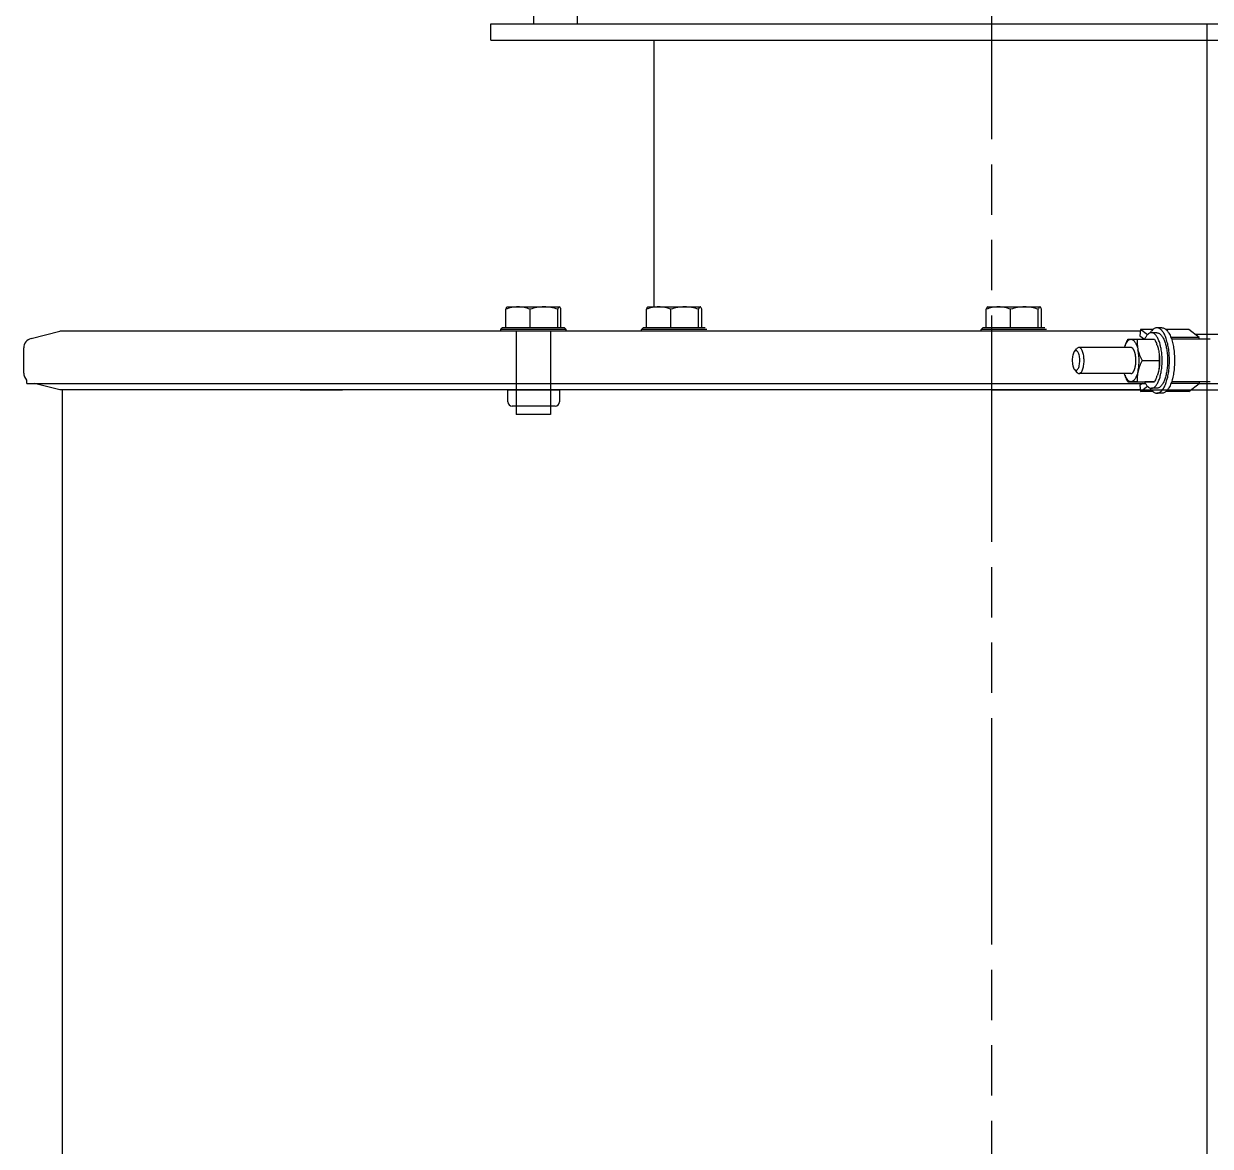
# Model space of a CAD drawing. Header units: millimetres. Extents: x 374 to 5899, y -2909 to 2000.
# Drawn here: x 3234.4 to 3597.4, y -1743.3 to -1399.9 of the extents above; entities that cross this region are included whole.
import ezdxf

# ---------------------------------------------------------------- set-up
doc = ezdxf.new("R2010")
doc.units = ezdxf.units.MM
doc.header["$LTSCALE"] = 154
doc.linetypes.add('PHANTOM', pattern=[0.8, 0.45, -0.05, 0.1, -0.05, 0.1, -0.05])
doc.layers.get('0').update_dxf_attribs({"linetype": 'CONTINUOUS'})
for name, color, linetype in [('00_BUW_DATUM', 7, 'CONTINUOUS'), ('02___PRT_ALL_AXES', 7, 'CONTINUOUS'), ('DEFAULT_3', 7, 'PHANTOM')]:
    doc.layers.add(name, color=color, linetype=linetype)

msp = doc.modelspace()

# ---------------------------------------------------------------- linework, layer by layer
at = {"linetype": 'Continuous'}
for p, q in [((3390.333, -1372.013), (3390.333, -1399.927)), ((3403.836, -1399.927), (3403.836, -1372.013)), ((3382.436, -1399.927), (3632.291, -1399.927)), ((3575.994, -1493.973), (3245.429, -1493.973)), ((3380.297, -1493.427), (3380.797, -1492.927)), ((3400.297, -1493.427), (3380.297, -1493.427)), ((3399.797, -1492.927), (3380.797, -1492.927)), ((3385.047, -1493.927), (3385.047, -1519.427)), ((3395.547, -1493.927), (3395.57, -1519.427)), ((3400.297, -1493.427), (3399.797, -1492.927)), ((3423.352, -1493.427), (3423.852, -1492.927)), ((3443.352, -1493.427), (3423.352, -1493.427)), ((3442.852, -1492.927), (3423.852, -1492.927)), ((3527.297, -1493.427), (3527.797, -1492.927)), ((3547.297, -1493.427), (3527.297, -1493.427)), ((3546.797, -1492.927), (3527.797, -1492.927)), ((3576.058, -1493.417), (3575.839, -1495.337)), ((3575.839, -1495.337), (3577.215, -1496.42)), ((3579.866, -1493.417), (3576.058, -1493.417)), ((3578.139, -1495.056), (3576.058, -1493.417)), ((3581.031, -1494.427), (3579.37, -1494.427)), ((3582.6, -1492.927), (3581.031, -1492.927)), ((3590.826, -1493.417), (3583.766, -1493.417)), ((3593.954, -1495.88), (3590.826, -1493.417)), ((3573.094, -1498.927), (3557.218, -1498.927)), ((3593.954, -1495.88), (3585.33, -1495.88)), ((3597.368, -1496.427), (3585.514, -1496.427)), ((3555.814, -1500.2), (3556.576, -1499.291)), ((3555.814, -1505.654), (3556.576, -1506.563)), ((3573.094, -1506.927), (3557.218, -1506.927)), ((3576.588, -1509.927), (3575.839, -1510.517)), ((3597.368, -1509.427), (3585.514, -1509.427)), ((3575.994, -1511.881), (3245.429, -1511.881)), ((3319.006, -1511.881), (3331.864, -1511.881)), ((3382.485, -1511.881), (3398.297, -1511.881)), ((3382.485, -1515.594), (3382.485, -1511.881)), ((3398.297, -1511.881), (3398.297, -1515.594)), ((3575.839, -1510.517), (3576.058, -1512.437)), ((3576.058, -1512.437), (3578.139, -1510.799)), ((3579.866, -1512.437), (3576.058, -1512.437)), ((3581.031, -1511.427), (3579.37, -1511.427)), ((3582.6, -1512.927), (3581.031, -1512.927)), ((3590.826, -1512.437), (3583.766, -1512.437)), ((3593.954, -1509.974), (3585.33, -1509.974)), ((3590.826, -1512.437), (3593.954, -1509.974)), ((3396.963, -1516.927), (3383.818, -1516.927)), ((3395.57, -1519.427), (3385.047, -1519.427))]:
    msp.add_line(p, q, dxfattribs=at)
for p, q in [((3596.329, -1399.927), (3596.329, -2549.927)), ((3530.491, -1511.881), (3382.991, -1511.881)), ((3530.491, -1511.881), (3677.991, -1511.881))]:
    msp.add_line(p, q)
for centre, radius, start, end in [((3600.624, -1511.774), 6.908, 164.46829, 164.89755), ((3383.818, -1515.594), 1.333, 180, 270), ((3396.963, -1515.594), 1.333, 270, 0)]:
    msp.add_arc(centre, radius, start, end, dxfattribs=at)
for points, knots in [([(3579.37, -1494.427), (3579.274, -1494.427), (3579.079, -1494.45), (3578.681, -1494.588), (3578.195, -1494.948), (3577.686, -1495.591), (3577.405, -1496.115), (3577.271, -1496.408)], [0, 0, 0, 0, 0.0944828, 0.1929612, 0.4138628, 0.6809921, 1, 1, 1, 1]), ([(3581.031, -1492.927), (3580.848, -1492.927), (3580.459, -1493.003), (3579.916, -1493.321), (3579.407, -1493.825), (3579.115, -1494.245), (3578.972, -1494.479)], [0, 0, 0, 0, 0.2050126, 0.4313671, 0.6939059, 1, 1, 1, 1]), ([(3579.37, -1511.427), (3579.478, -1511.427), (3579.7, -1511.398), (3580.023, -1511.27), (3580.337, -1511.061), (3580.763, -1510.658), (3581.248, -1509.951), (3581.73, -1508.89), (3582.125, -1507.607), (3582.419, -1506.149), (3582.6, -1504.569), (3582.662, -1502.927), (3582.6, -1501.285), (3582.419, -1499.706), (3582.125, -1498.247), (3581.73, -1496.964), (3581.248, -1495.903), (3580.763, -1495.196), (3580.337, -1494.793), (3580.023, -1494.584), (3579.7, -1494.456), (3579.478, -1494.427), (3579.37, -1494.427)], [0, 0, 0, 0, 0.0166613, 0.0342073, 0.0533601, 0.0746356, 0.1245316, 0.1847193, 0.254353, 0.3316952, 0.4144535, 0.5000002, 0.5855467, 0.6683048, 0.7456468, 0.8152803, 0.875468, 0.9253641, 0.9466397, 0.9657926, 0.9833386, 1, 1, 1, 1]), ([(3581.031, -1512.927), (3581.158, -1512.927), (3581.419, -1512.893), (3581.8, -1512.742), (3582.169, -1512.497), (3582.67, -1512.023), (3583.241, -1511.19), (3583.808, -1509.942), (3584.273, -1508.433), (3584.619, -1506.717), (3584.832, -1504.859), (3584.904, -1502.927), (3584.832, -1500.996), (3584.619, -1499.137), (3584.273, -1497.422), (3583.808, -1495.912), (3583.241, -1494.664), (3582.67, -1493.832), (3582.169, -1493.358), (3581.8, -1493.112), (3581.419, -1492.961), (3581.158, -1492.927), (3581.031, -1492.927)], [0, 0, 0, 0, 0.0166613, 0.0342073, 0.0533601, 0.0746356, 0.1245316, 0.1847193, 0.254353, 0.3316952, 0.4144535, 0.5000002, 0.5855468, 0.6683048, 0.7456468, 0.8152803, 0.875468, 0.9253641, 0.9466397, 0.9657926, 0.9833386, 1, 1, 1, 1]), ([(3581.031, -1494.427), (3581.139, -1494.427), (3581.361, -1494.456), (3581.685, -1494.584), (3581.999, -1494.793), (3582.424, -1495.196), (3582.91, -1495.903), (3583.391, -1496.964), (3583.787, -1498.247), (3584.081, -1499.706), (3584.262, -1501.285), (3584.302, -1502.374), (3584.302, -1502.927)], [0, 0, 0, 0, 0.0333234, 0.0684145, 0.1067203, 0.1492713, 0.2490637, 0.3694386, 0.5087063, 0.6633901, 0.8289033, 1, 1, 1, 1]), ([(3582.6, -1492.927), (3582.727, -1492.927), (3582.988, -1492.961), (3583.369, -1493.112), (3583.739, -1493.358), (3584.239, -1493.832), (3584.81, -1494.664), (3585.377, -1495.912), (3585.842, -1497.422), (3586.188, -1499.137), (3586.401, -1500.995), (3586.449, -1502.276), (3586.449, -1502.927)], [0, 0, 0, 0, 0.0333234, 0.0684145, 0.1067203, 0.1492713, 0.2490637, 0.3694386, 0.5087063, 0.6633901, 0.8289033, 1, 1, 1, 1]), ([(3557.218, -1498.927), (3557.105, -1498.927), (3556.851, -1499.007), (3556.665, -1499.185), (3556.576, -1499.291)], [0, 0, 0, 0, 0.4511517, 1, 1, 1, 1]), ([(3558.757, -1503.056), (3558.763, -1502.532), (3558.717, -1501.762), (3558.532, -1500.793), (3558.347, -1500.168), (3558.118, -1499.65), (3557.854, -1499.255), (3557.557, -1498.995), (3557.324, -1498.927), (3557.218, -1498.927)], [0, 0, 0, 0, 0.3355908, 0.4907197, 0.630667, 0.7516904, 0.8518857, 0.9324483, 1, 1, 1, 1]), ([(3574.633, -1502.92), (3574.63, -1502.855), (3574.624, -1502.726), (3574.617, -1502.565), (3574.612, -1502.435), (3574.607, -1502.338), (3574.604, -1502.258), (3574.601, -1502.193), (3574.599, -1502.145), (3574.597, -1502.104), (3574.596, -1502.072), (3574.595, -1502.052), (3574.594, -1502.035), (3574.592, -1502.02), (3574.589, -1501.993), (3574.583, -1501.955), (3574.577, -1501.909), (3574.569, -1501.848), (3574.555, -1501.74), (3574.538, -1501.617), (3574.521, -1501.495), (3574.511, -1501.418), (3574.503, -1501.357), (3574.497, -1501.311), (3574.491, -1501.272), (3574.487, -1501.242), (3574.485, -1501.222), (3574.483, -1501.207), (3574.481, -1501.191), (3574.476, -1501.175), (3574.471, -1501.154), (3574.465, -1501.126), (3574.456, -1501.092), (3574.443, -1501.037), (3574.427, -1500.968), (3574.4, -1500.858), (3574.373, -1500.748), (3574.35, -1500.651), (3574.337, -1500.596), (3574.327, -1500.555), (3574.317, -1500.514), (3574.309, -1500.479), (3574.303, -1500.455), (3574.3, -1500.443), (3574.298, -1500.436), (3574.296, -1500.431), (3574.293, -1500.423), (3574.289, -1500.412), (3574.283, -1500.397), (3574.277, -1500.38), (3574.268, -1500.357), (3574.252, -1500.317), (3574.23, -1500.259), (3574.204, -1500.19), (3574.177, -1500.121), (3574.151, -1500.052), (3574.129, -1499.994), (3574.111, -1499.948), (3574.098, -1499.914), (3574.087, -1499.885), (3574.078, -1499.862), (3574.071, -1499.845), (3574.066, -1499.83), (3574.061, -1499.819), (3574.058, -1499.812), (3574.056, -1499.806), (3574.054, -1499.801), (3574.049, -1499.794), (3574.042, -1499.783), (3574.034, -1499.769), (3574.023, -1499.752), (3574.01, -1499.73), (3573.994, -1499.703), (3573.972, -1499.668), (3573.935, -1499.607), (3573.892, -1499.536), (3573.849, -1499.466), (3573.822, -1499.422), (3573.803, -1499.391), (3573.792, -1499.374), (3573.784, -1499.36), (3573.776, -1499.347), (3573.769, -1499.336), (3573.765, -1499.329), (3573.762, -1499.325), (3573.761, -1499.322), (3573.759, -1499.321), (3573.758, -1499.32), (3573.755, -1499.317), (3573.75, -1499.312), (3573.742, -1499.305), (3573.73, -1499.295), (3573.716, -1499.281), (3573.698, -1499.265), (3573.674, -1499.244), (3573.645, -1499.217), (3573.609, -1499.185), (3573.574, -1499.152), (3573.538, -1499.12), (3573.509, -1499.093), (3573.485, -1499.072), (3573.471, -1499.058), (3573.459, -1499.048), (3573.451, -1499.041), (3573.445, -1499.035), (3573.441, -1499.032), (3573.437, -1499.028), (3573.434, -1499.027), (3573.431, -1499.026), (3573.427, -1499.025), (3573.421, -1499.023), (3573.413, -1499.021), (3573.404, -1499.018), (3573.391, -1499.014), (3573.375, -1499.01), (3573.35, -1499.003), (3573.319, -1498.993), (3573.282, -1498.982), (3573.231, -1498.968), (3573.169, -1498.949), (3573.119, -1498.934), (3573.094, -1498.927)], [0, 0, 0, 0, 0.03125, 0.0625, 0.078125, 0.09375, 0.109375, 0.1171875, 0.125, 0.1328125, 0.1367188, 0.140625, 0.1425781, 0.1445312, 0.1484375, 0.15625, 0.1640625, 0.171875, 0.1875, 0.21875, 0.234375, 0.25, 0.2578125, 0.265625, 0.2734375, 0.2773438, 0.28125, 0.2832031, 0.2851562, 0.2890625, 0.2929688, 0.296875, 0.3046875, 0.3125, 0.328125, 0.34375, 0.375, 0.390625, 0.3984375, 0.40625, 0.4140625, 0.421875, 0.4257812, 0.4277344, 0.4287109, 0.4296875, 0.4316406, 0.4335938, 0.4375, 0.4414062, 0.4453125, 0.453125, 0.46875, 0.484375, 0.5, 0.515625, 0.53125, 0.5390625, 0.546875, 0.5546875, 0.5585938, 0.5625, 0.5664062, 0.5683594, 0.5703125, 0.5712891, 0.5722656, 0.5742188, 0.578125, 0.5820312, 0.5859375, 0.59375, 0.6015625, 0.609375, 0.625, 0.65625, 0.671875, 0.6875, 0.6953125, 0.6992188, 0.703125, 0.7070312, 0.7109375, 0.7128906, 0.7138672, 0.7143555, 0.7148438, 0.7158203, 0.7167969, 0.71875, 0.7226562, 0.7265625, 0.734375, 0.7421875, 0.75, 0.765625, 0.78125, 0.796875, 0.8125, 0.828125, 0.8359375, 0.84375, 0.8476562, 0.8515625, 0.8535156, 0.8554688, 0.8574219, 0.8583984, 0.859375, 0.8613281, 0.8632812, 0.8671875, 0.8710938, 0.875, 0.8828125, 0.890625, 0.90625, 0.921875, 0.9375, 0.96875, 1, 1, 1, 1]), ([(3594.131, -1496.432), (3594.114, -1496.389), (3594.049, -1496.207), (3593.993, -1496.022), (3593.954, -1495.88)], [0, 0, 0, 0, 0.240307, 1, 1, 1, 1]), ([(3555.814, -1500.2), (3555.702, -1500.334), (3555.509, -1500.681), (3555.226, -1501.556), (3555.148, -1502.305), (3555.141, -1502.831)], [0, 0, 0, 0, 0.1893111, 0.4274823, 1, 1, 1, 1]), ([(3557.449, -1503.024), (3557.455, -1502.531), (3557.401, -1501.818), (3557.181, -1500.954), (3556.969, -1500.454), (3556.717, -1500.098), (3556.404, -1499.901), (3556.056, -1499.952), (3555.891, -1500.109), (3555.814, -1500.2)], [0, 0, 0, 0, 0.3623042, 0.521213, 0.6547945, 0.7595664, 0.8394557, 0.9117259, 1, 1, 1, 1]), ([(3555.141, -1502.831), (3555.134, -1503.392), (3555.203, -1504.197), (3555.491, -1505.136), (3555.695, -1505.512), (3555.814, -1505.654)], [0, 0, 0, 0, 0.5720935, 0.8113511, 1, 1, 1, 1]), ([(3555.814, -1505.654), (3555.889, -1505.743), (3556.049, -1505.895), (3556.381, -1505.956), (3556.687, -1505.783), (3556.937, -1505.455), (3557.149, -1504.99), (3557.378, -1504.174), (3557.443, -1503.495), (3557.449, -1503.024)], [0, 0, 0, 0, 0.0901218, 0.1638518, 0.2435844, 0.3468643, 0.4785492, 0.6360248, 1, 1, 1, 1]), ([(3557.218, -1506.927), (3557.319, -1506.927), (3557.541, -1506.866), (3557.828, -1506.626), (3558.086, -1506.261), (3558.407, -1505.572), (3558.673, -1504.486), (3558.751, -1503.555), (3558.757, -1503.056)], [0, 0, 0, 0, 0.0684834, 0.1492768, 0.2489467, 0.368992, 0.6621338, 1, 1, 1, 1]), ([(3573.094, -1506.927), (3573.119, -1506.921), (3573.156, -1506.911), (3573.206, -1506.899), (3573.243, -1506.889), (3573.274, -1506.881), (3573.299, -1506.875), (3573.318, -1506.87), (3573.337, -1506.865), (3573.352, -1506.861), (3573.365, -1506.858), (3573.374, -1506.856), (3573.382, -1506.854), (3573.387, -1506.852), (3573.39, -1506.851), (3573.393, -1506.851), (3573.395, -1506.849), (3573.398, -1506.847), (3573.403, -1506.843), (3573.411, -1506.837), (3573.42, -1506.83), (3573.432, -1506.82), (3573.447, -1506.809), (3573.465, -1506.795), (3573.483, -1506.78), (3573.506, -1506.762), (3573.536, -1506.738), (3573.572, -1506.71), (3573.602, -1506.686), (3573.626, -1506.668), (3573.641, -1506.656), (3573.653, -1506.646), (3573.662, -1506.639), (3573.67, -1506.633), (3573.675, -1506.629), (3573.678, -1506.627), (3573.68, -1506.626), (3573.682, -1506.622), (3573.685, -1506.619), (3573.69, -1506.612), (3573.697, -1506.602), (3573.705, -1506.591), (3573.716, -1506.576), (3573.73, -1506.557), (3573.752, -1506.526), (3573.78, -1506.488), (3573.813, -1506.442), (3573.846, -1506.396), (3573.874, -1506.358), (3573.896, -1506.328), (3573.91, -1506.308), (3573.921, -1506.293), (3573.929, -1506.282), (3573.936, -1506.272), (3573.941, -1506.266), (3573.943, -1506.262), (3573.946, -1506.259), (3573.947, -1506.255), (3573.95, -1506.25), (3573.954, -1506.24), (3573.96, -1506.227), (3573.968, -1506.212), (3573.978, -1506.191), (3573.99, -1506.164), (3574.01, -1506.122), (3574.034, -1506.07), (3574.064, -1506.007), (3574.093, -1505.944), (3574.118, -1505.892), (3574.138, -1505.85), (3574.15, -1505.824), (3574.16, -1505.803), (3574.167, -1505.787), (3574.173, -1505.774), (3574.178, -1505.765), (3574.18, -1505.759), (3574.182, -1505.756), (3574.184, -1505.751), (3574.186, -1505.745), (3574.189, -1505.734), (3574.194, -1505.718), (3574.2, -1505.699), (3574.208, -1505.674), (3574.218, -1505.642), (3574.234, -1505.592), (3574.254, -1505.529), (3574.277, -1505.454), (3574.301, -1505.379), (3574.321, -1505.316), (3574.337, -1505.265), (3574.347, -1505.234), (3574.355, -1505.209), (3574.361, -1505.19), (3574.366, -1505.174), (3574.369, -1505.163), (3574.371, -1505.157), (3574.373, -1505.152), (3574.374, -1505.147), (3574.375, -1505.14), (3574.378, -1505.127), (3574.382, -1505.109), (3574.386, -1505.088), (3574.392, -1505.059), (3574.399, -1505.023), (3574.411, -1504.966), (3574.426, -1504.894), (3574.444, -1504.808), (3574.462, -1504.722), (3574.476, -1504.651), (3574.488, -1504.593), (3574.496, -1504.557), (3574.501, -1504.529), (3574.506, -1504.507), (3574.51, -1504.489), (3574.512, -1504.477), (3574.514, -1504.47), (3574.515, -1504.464), (3574.515, -1504.458), (3574.516, -1504.45), (3574.518, -1504.437), (3574.52, -1504.417), (3574.523, -1504.393), (3574.527, -1504.361), (3574.531, -1504.322), (3574.539, -1504.258), (3574.548, -1504.179), (3574.559, -1504.084), (3574.57, -1503.989), (3574.58, -1503.91), (3574.587, -1503.847), (3574.593, -1503.799), (3574.597, -1503.759), (3574.6, -1503.732), (3574.602, -1503.716), (3574.604, -1503.704), (3574.604, -1503.692), (3574.605, -1503.675), (3574.606, -1503.647), (3574.607, -1503.606), (3574.609, -1503.557), (3574.612, -1503.492), (3574.615, -1503.41), (3574.62, -1503.279), (3574.626, -1503.116), (3574.631, -1502.985), (3574.633, -1502.92)], [0, 0, 0, 0, 0.03125, 0.046875, 0.0625, 0.078125, 0.0859375, 0.09375, 0.1015625, 0.109375, 0.1132812, 0.1171875, 0.1210938, 0.1230469, 0.1240234, 0.125, 0.1259766, 0.1269531, 0.1289062, 0.1328125, 0.1367188, 0.140625, 0.1484375, 0.15625, 0.1640625, 0.171875, 0.1875, 0.203125, 0.21875, 0.2265625, 0.234375, 0.2382812, 0.2421875, 0.2460938, 0.2480469, 0.2490234, 0.25, 0.2509766, 0.2519531, 0.2539062, 0.2578125, 0.2617188, 0.265625, 0.2734375, 0.28125, 0.296875, 0.3125, 0.328125, 0.34375, 0.3515625, 0.359375, 0.3632812, 0.3671875, 0.3710938, 0.3730469, 0.3740234, 0.375, 0.3759766, 0.3769531, 0.3789062, 0.3828125, 0.3867188, 0.390625, 0.3984375, 0.40625, 0.421875, 0.4375, 0.453125, 0.46875, 0.4765625, 0.484375, 0.4882812, 0.4921875, 0.4960938, 0.4980469, 0.4990234, 0.5, 0.5009766, 0.5019531, 0.5039062, 0.5078125, 0.5117188, 0.515625, 0.5234375, 0.53125, 0.546875, 0.5625, 0.578125, 0.59375, 0.6015625, 0.609375, 0.6132812, 0.6171875, 0.6210938, 0.6230469, 0.6240234, 0.625, 0.6259766, 0.6269531, 0.6289062, 0.6328125, 0.6367188, 0.640625, 0.6484375, 0.65625, 0.671875, 0.6875, 0.703125, 0.71875, 0.7265625, 0.734375, 0.7382812, 0.7421875, 0.7460938, 0.7480469, 0.7490234, 0.75, 0.7509766, 0.7519531, 0.7539062, 0.7578125, 0.7617188, 0.765625, 0.7734375, 0.78125, 0.796875, 0.8125, 0.828125, 0.84375, 0.8515625, 0.859375, 0.8671875, 0.8710938, 0.8730469, 0.875, 0.8769531, 0.8789062, 0.8828125, 0.890625, 0.8984375, 0.90625, 0.921875, 0.9375, 0.96875, 1, 1, 1, 1]), ([(3584.302, -1502.927), (3584.302, -1503.48), (3584.262, -1504.569), (3584.081, -1506.149), (3583.787, -1507.607), (3583.391, -1508.89), (3582.91, -1509.951), (3582.424, -1510.658), (3581.999, -1511.061), (3581.685, -1511.27), (3581.361, -1511.398), (3581.139, -1511.427), (3581.031, -1511.427)], [0, 0, 0, 0, 0.1710967, 0.3366099, 0.4912937, 0.6305614, 0.7509363, 0.8507287, 0.8932797, 0.9315855, 0.9666766, 1, 1, 1, 1]), ([(3586.449, -1502.927), (3586.449, -1503.578), (3586.401, -1504.859), (3586.188, -1506.717), (3585.842, -1508.433), (3585.377, -1509.942), (3584.81, -1511.19), (3584.239, -1512.023), (3583.739, -1512.497), (3583.369, -1512.742), (3582.988, -1512.893), (3582.727, -1512.927), (3582.6, -1512.927)], [0, 0, 0, 0, 0.1710967, 0.3366099, 0.4912937, 0.6305614, 0.7509363, 0.8507287, 0.8932797, 0.9315855, 0.9666766, 1, 1, 1, 1]), ([(3556.576, -1506.563), (3556.665, -1506.669), (3556.851, -1506.847), (3557.105, -1506.927), (3557.218, -1506.927)], [0, 0, 0, 0, 0.5488483, 1, 1, 1, 1]), ([(3577.271, -1509.446), (3577.405, -1509.739), (3577.686, -1510.263), (3578.195, -1510.907), (3578.681, -1511.266), (3579.079, -1511.404), (3579.274, -1511.427), (3579.37, -1511.427)], [0, 0, 0, 0, 0.3190079, 0.5861372, 0.8070388, 0.9055172, 1, 1, 1, 1]), ([(3593.968, -1509.924), (3593.98, -1509.88), (3594.029, -1509.711), (3594.085, -1509.544), (3594.131, -1509.422)], [0, 0, 0, 0, 0.258745, 1, 1, 1, 1]), ([(3578.972, -1511.375), (3579.115, -1511.61), (3579.407, -1512.029), (3579.916, -1512.533), (3580.459, -1512.852), (3580.848, -1512.927), (3581.031, -1512.927)], [0, 0, 0, 0, 0.3060942, 0.5686329, 0.7949875, 1, 1, 1, 1])]:
    msp.add_open_spline(points, degree=3, knots=knots, dxfattribs=at)
at = {"layer": '00_BUW_DATUM', "linetype": 'Continuous'}
for p, q in [((3381.846, -1492.927), (3381.846, -1487.242)), ((3382.297, -1486.527), (3382.25, -1486.554)), ((3382.297, -1486.527), (3398.297, -1486.527)), ((3389.302, -1492.927), (3389.302, -1487.242)), ((3397.753, -1492.927), (3397.753, -1487.242)), ((3398.343, -1486.554), (3398.25, -1486.527)), ((3398.747, -1492.927), (3398.747, -1487.242)), ((3424.901, -1492.927), (3424.901, -1487.242)), ((3425.352, -1486.527), (3425.305, -1486.554)), ((3425.352, -1486.527), (3441.352, -1486.527)), ((3432.358, -1492.927), (3432.358, -1487.242)), ((3440.808, -1492.927), (3440.808, -1487.242)), ((3441.399, -1486.554), (3441.305, -1486.527)), ((3441.803, -1492.927), (3441.803, -1487.242)), ((3528.846, -1492.927), (3528.846, -1487.242)), ((3529.297, -1486.527), (3529.25, -1486.554)), ((3529.297, -1486.527), (3545.297, -1486.527)), ((3536.302, -1492.927), (3536.302, -1487.242)), ((3544.753, -1492.927), (3544.753, -1487.242)), ((3545.343, -1486.554), (3545.25, -1486.527)), ((3545.747, -1492.927), (3545.747, -1487.242)), ((3380.297, -1493.973), (3380.297, -1493.427)), ((3400.297, -1493.973), (3400.297, -1493.427)), ((3423.352, -1493.973), (3423.352, -1493.427)), ((3527.297, -1493.973), (3527.297, -1493.427)), ((3575.069, -1496.42), (3580.274, -1496.42)), ((3576.518, -1502.914), (3581.723, -1502.914)), ((3572.19, -1509.434), (3577.394, -1509.434)), ((3575.078, -1509.42), (3580.283, -1509.42))]:
    msp.add_line(p, q, dxfattribs=at)
for centre, radius, start, end in [((3578.279, -1501.007), 7.451, 158.65122, 159.77401), ((3569.348, -1502.645), 12.556, 20.24649, 21.98957), ((3578.327, -1504.829), 7.503, 200.22814, 201.11518), ((3578.108, -1504.913), 7.268, 201.11888, 201.31247), ((3569.269, -1503.185), 12.638, 338.04128, 339.75382)]:
    msp.add_arc(centre, radius, start, end, dxfattribs=at)
for points, knots in [([(3385.574, -1486.527), (3384.943, -1486.527), (3383.67, -1486.666), (3382.447, -1487.027), (3381.846, -1487.242)], [0, 0, 0, 0, 0.4970736, 1, 1, 1, 1]), ([(3381.846, -1487.242), (3381.903, -1487.089), (3381.988, -1486.88), (3382.133, -1486.653), (3382.21, -1486.577), (3382.25, -1486.554)], [0, 0, 0, 0, 0.6065752, 0.8305968, 1, 1, 1, 1]), ([(3389.302, -1487.242), (3388.701, -1487.027), (3387.478, -1486.666), (3386.205, -1486.527), (3385.574, -1486.527)], [0, 0, 0, 0, 0.5029179, 1, 1, 1, 1]), ([(3393.528, -1486.527), (3392.813, -1486.527), (3391.378, -1486.664), (3389.987, -1487.026), (3389.302, -1487.242)], [0, 0, 0, 0, 0.4988575, 1, 1, 1, 1]), ([(3397.753, -1487.242), (3397.068, -1487.026), (3395.677, -1486.664), (3394.242, -1486.527), (3393.528, -1486.527)], [0, 0, 0, 0, 0.5011339, 1, 1, 1, 1]), ([(3398.25, -1486.527), (3398.145, -1486.527), (3397.994, -1486.706), (3397.864, -1486.96), (3397.79, -1487.142), (3397.753, -1487.242)], [0, 0, 0, 0, 0.3540021, 0.6425833, 1, 1, 1, 1]), ([(3398.747, -1487.242), (3398.69, -1487.089), (3398.606, -1486.88), (3398.46, -1486.653), (3398.383, -1486.577), (3398.343, -1486.554)], [0, 0, 0, 0, 0.6065752, 0.8305968, 1, 1, 1, 1]), ([(3428.629, -1486.527), (3427.998, -1486.527), (3426.725, -1486.666), (3425.503, -1487.027), (3424.901, -1487.242)], [0, 0, 0, 0, 0.4970736, 1, 1, 1, 1]), ([(3424.901, -1487.242), (3424.958, -1487.089), (3425.043, -1486.88), (3425.188, -1486.653), (3425.266, -1486.577), (3425.305, -1486.554)], [0, 0, 0, 0, 0.6065752, 0.8305968, 1, 1, 1, 1]), ([(3432.358, -1487.242), (3431.756, -1487.027), (3430.534, -1486.666), (3429.261, -1486.527), (3428.629, -1486.527)], [0, 0, 0, 0, 0.5029179, 1, 1, 1, 1]), ([(3436.583, -1486.527), (3435.868, -1486.527), (3434.433, -1486.664), (3433.042, -1487.026), (3432.358, -1487.242)], [0, 0, 0, 0, 0.4988575, 1, 1, 1, 1]), ([(3440.808, -1487.242), (3440.124, -1487.026), (3438.733, -1486.664), (3437.298, -1486.527), (3436.583, -1486.527)], [0, 0, 0, 0, 0.5011339, 1, 1, 1, 1]), ([(3441.305, -1486.527), (3441.2, -1486.527), (3441.049, -1486.706), (3440.92, -1486.96), (3440.846, -1487.142), (3440.808, -1487.242)], [0, 0, 0, 0, 0.3540021, 0.6425833, 1, 1, 1, 1]), ([(3441.803, -1487.242), (3441.746, -1487.089), (3441.661, -1486.88), (3441.516, -1486.653), (3441.438, -1486.577), (3441.399, -1486.554)], [0, 0, 0, 0, 0.6065752, 0.8305968, 1, 1, 1, 1]), ([(3532.574, -1486.527), (3531.943, -1486.527), (3530.67, -1486.666), (3529.447, -1487.027), (3528.846, -1487.242)], [0, 0, 0, 0, 0.4970736, 1, 1, 1, 1]), ([(3528.846, -1487.242), (3528.903, -1487.089), (3528.988, -1486.88), (3529.133, -1486.653), (3529.21, -1486.577), (3529.25, -1486.554)], [0, 0, 0, 0, 0.6065752, 0.8305968, 1, 1, 1, 1]), ([(3536.302, -1487.242), (3535.701, -1487.027), (3534.478, -1486.666), (3533.205, -1486.527), (3532.574, -1486.527)], [0, 0, 0, 0, 0.5029179, 1, 1, 1, 1]), ([(3540.528, -1486.527), (3539.813, -1486.527), (3538.378, -1486.664), (3536.987, -1487.026), (3536.302, -1487.242)], [0, 0, 0, 0, 0.4988575, 1, 1, 1, 1]), ([(3544.753, -1487.242), (3544.068, -1487.026), (3542.677, -1486.664), (3541.242, -1486.527), (3540.528, -1486.527)], [0, 0, 0, 0, 0.5011339, 1, 1, 1, 1]), ([(3545.25, -1486.527), (3545.145, -1486.527), (3544.994, -1486.706), (3544.864, -1486.96), (3544.79, -1487.142), (3544.753, -1487.242)], [0, 0, 0, 0, 0.3540021, 0.6425833, 1, 1, 1, 1]), ([(3545.747, -1487.242), (3545.69, -1487.089), (3545.606, -1486.88), (3545.46, -1486.653), (3545.383, -1486.577), (3545.343, -1486.554)], [0, 0, 0, 0, 0.6065752, 0.8305968, 1, 1, 1, 1]), ([(3571.123, -1498.925), (3571.135, -1498.882), (3571.186, -1498.717), (3571.242, -1498.552), (3571.287, -1498.431)], [0, 0, 0, 0, 0.2562418, 1, 1, 1, 1]), ([(3571.337, -1498.296), (3571.395, -1498.138), (3571.644, -1497.503), (3571.941, -1496.888), (3572.181, -1496.434)], [0, 0, 0, 0, 0.2472301, 1, 1, 1, 1]), ([(3571.339, -1498.295), (3571.445, -1498.023), (3571.67, -1497.535), (3572.037, -1497.005), (3572.359, -1496.703), (3572.596, -1496.547), (3572.84, -1496.45), (3573.008, -1496.428), (3573.089, -1496.427)], [0, 0, 0, 0, 0.3251106, 0.5949621, 0.7102276, 0.8141441, 0.9094571, 1, 1, 1, 1]), ([(3572.181, -1496.434), (3572.225, -1496.433), (3572.528, -1496.43), (3572.831, -1496.428), (3573.089, -1496.427)], [0, 0, 0, 0, 0.1465816, 1, 1, 1, 1]), ([(3573.089, -1496.427), (3573.223, -1496.426), (3573.884, -1496.424), (3574.544, -1496.422), (3575.069, -1496.42)], [0, 0, 0, 0, 0.2035751, 1, 1, 1, 1]), ([(3573.089, -1496.427), (3573.199, -1496.427), (3573.432, -1496.467), (3573.76, -1496.643), (3574.071, -1496.924), (3574.363, -1497.305), (3574.632, -1497.779), (3574.972, -1498.562), (3575.156, -1499.211), (3575.258, -1499.667)], [0, 0, 0, 0, 0.0799947, 0.1671613, 0.2668153, 0.3818756, 0.5133916, 0.6611318, 1, 1, 1, 1]), ([(3575.069, -1496.42), (3575.024, -1496.954), (3574.993, -1498.044), (3575.138, -1499.128), (3575.258, -1499.667)], [0, 0, 0, 0, 0.4923862, 1, 1, 1, 1]), ([(3580.274, -1496.42), (3580.34, -1496.545), (3580.598, -1497.044), (3580.833, -1497.555), (3580.991, -1497.944)], [0, 0, 0, 0, 0.2520988, 1, 1, 1, 1]), ([(3581.128, -1498.3), (3581.17, -1498.413), (3581.328, -1498.862), (3581.457, -1499.32), (3581.534, -1499.667)], [0, 0, 0, 0, 0.2528789, 1, 1, 1, 1]), ([(3581.177, -1498.431), (3581.212, -1498.526), (3581.352, -1498.932), (3581.463, -1499.347), (3581.534, -1499.667)], [0, 0, 0, 0, 0.2365498, 1, 1, 1, 1]), ([(3575.258, -1499.667), (3575.382, -1500.226), (3575.738, -1501.34), (3576.241, -1502.392), (3576.518, -1502.914)], [0, 0, 0, 0, 0.4923124, 1, 1, 1, 1]), ([(3575.262, -1506.167), (3575.377, -1505.65), (3575.543, -1504.569), (3575.623, -1502.916), (3575.54, -1501.263), (3575.373, -1500.183), (3575.258, -1499.667)], [0, 0, 0, 0, 0.2427377, 0.5002019, 0.7575626, 1, 1, 1, 1]), ([(3581.534, -1499.667), (3581.649, -1500.183), (3581.817, -1501.263), (3581.899, -1502.916), (3581.819, -1504.569), (3581.653, -1505.65), (3581.538, -1506.167)], [0, 0, 0, 0, 0.2424374, 0.4997981, 0.7572623, 1, 1, 1, 1]), ([(3581.534, -1499.667), (3581.654, -1500.206), (3581.799, -1501.29), (3581.768, -1502.38), (3581.723, -1502.914)], [0, 0, 0, 0, 0.5076138, 1, 1, 1, 1]), ([(3575.262, -1506.167), (3575.161, -1506.624), (3574.978, -1507.275), (3574.639, -1508.061), (3574.371, -1508.538), (3574.08, -1508.921), (3573.769, -1509.205), (3573.441, -1509.384), (3573.209, -1509.427), (3573.098, -1509.427)], [0, 0, 0, 0, 0.3386369, 0.4863896, 0.6179843, 0.7331616, 0.8329257, 0.9201274, 1, 1, 1, 1]), ([(3575.262, -1506.167), (3575.143, -1506.707), (3575, -1507.793), (3575.032, -1508.886), (3575.078, -1509.42)], [0, 0, 0, 0, 0.5075519, 1, 1, 1, 1]), ([(3576.518, -1502.914), (3576.242, -1503.436), (3575.74, -1504.491), (3575.386, -1505.607), (3575.262, -1506.167)], [0, 0, 0, 0, 0.5076062, 1, 1, 1, 1]), ([(3581.538, -1506.167), (3581.513, -1506.284), (3581.4, -1506.754), (3581.253, -1507.216), (3581.127, -1507.558)], [0, 0, 0, 0, 0.2471733, 1, 1, 1, 1]), ([(3581.538, -1506.167), (3581.514, -1506.279), (3581.413, -1506.703), (3581.288, -1507.122), (3581.177, -1507.423)], [0, 0, 0, 0, 0.263041, 1, 1, 1, 1]), ([(3581.723, -1502.914), (3581.769, -1503.448), (3581.801, -1504.541), (3581.658, -1505.627), (3581.538, -1506.167)], [0, 0, 0, 0, 0.4924481, 1, 1, 1, 1]), ([(3571.287, -1507.423), (3571.272, -1507.383), (3571.214, -1507.22), (3571.16, -1507.054), (3571.122, -1506.928)], [0, 0, 0, 0, 0.2436863, 1, 1, 1, 1]), ([(3572.19, -1509.434), (3572.108, -1509.28), (3571.793, -1508.668), (3571.513, -1508.037), (3571.335, -1507.554)], [0, 0, 0, 0, 0.2527329, 1, 1, 1, 1]), ([(3573.098, -1509.427), (3573.016, -1509.427), (3572.848, -1509.406), (3572.602, -1509.311), (3572.363, -1509.154), (3572.039, -1508.852), (3571.669, -1508.319), (3571.444, -1507.829), (3571.337, -1507.555)], [0, 0, 0, 0, 0.0905289, 0.1857224, 0.2894938, 0.4046494, 0.6745097, 1, 1, 1, 1]), ([(3573.098, -1509.427), (3572.988, -1509.428), (3572.686, -1509.429), (3572.383, -1509.431), (3572.19, -1509.434)], [0, 0, 0, 0, 0.3624587, 1, 1, 1, 1]), ([(3575.078, -1509.42), (3574.886, -1509.421), (3574.226, -1509.423), (3573.566, -1509.425), (3573.098, -1509.427)], [0, 0, 0, 0, 0.2910222, 1, 1, 1, 1]), ([(3579.374, -1509.427), (3579.24, -1509.428), (3578.58, -1509.43), (3577.92, -1509.432), (3577.394, -1509.434)], [0, 0, 0, 0, 0.2035751, 1, 1, 1, 1]), ([(3580.283, -1509.42), (3580.238, -1509.421), (3579.936, -1509.425), (3579.633, -1509.426), (3579.374, -1509.427)], [0, 0, 0, 0, 0.1465816, 1, 1, 1, 1]), ([(3580.991, -1507.91), (3580.939, -1508.038), (3580.723, -1508.551), (3580.478, -1509.051), (3580.283, -1509.42)], [0, 0, 0, 0, 0.2478717, 1, 1, 1, 1])]:
    msp.add_open_spline(points, degree=3, knots=knots, dxfattribs=at)
at = {"layer": '02___PRT_ALL_AXES', "linetype": 'Continuous'}
for p, q in [((3377.297, -1399.927), (3697.297, -1399.927)), ((3377.297, -1404.927), (3377.297, -1399.927)), ((3377.297, -1404.927), (3697.297, -1404.927)), ((3427.297, -1486.527), (3427.297, -1404.927)), ((3236.662, -1496.187), (3245.429, -1493.973)), ((3604.239, -1494.927), (3592.744, -1494.927)), ((3234.397, -1506.759), (3234.397, -1499.095)), ((3235.297, -1509.927), (3235.297, -1508.892)), ((3235.297, -1509.927), (3577.526, -1509.927)), ((3245.429, -1511.881), (3237.69, -1509.927)), ((3593.954, -1509.927), (3605.374, -1509.927)), ((3246.303, -2477.252), (3246.297, -1511.881))]:
    msp.add_line(p, q, dxfattribs=at)
for centre, start, end in [((3237.397, -1499.095), 104.17234, 180), ((3237.397, -1506.759), 180, 225.44302)]:
    msp.add_arc(centre, 3, start, end, dxfattribs=at)
at = {"layer": 'DEFAULT_3', "linetype": 'PHANTOM'}
msp.add_line((3530.491, -1365.914), (3530.491, -2810.561), dxfattribs=at)

doc.saveas('drawing.dxf')
